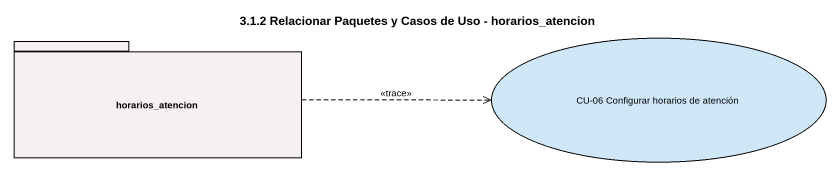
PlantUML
@startuml
title 3.1.2 Relacionar Paquetes y Casos de Uso - horarios_atencion
package horarios_atencion #F6F0F0 {
}
usecase "CU-06 Configurar horarios de atención" as CU_06_Configurar_horarios #CFE7F7
horarios_atencion .right.> CU_06_Configurar_horarios : <<trace>>
@enduml
